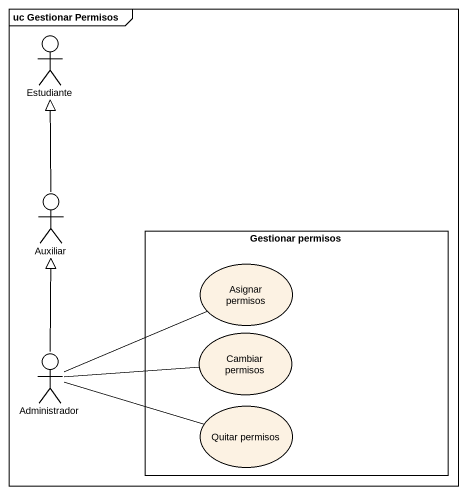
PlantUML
@startuml
mainframe uc Gestionar Permisos
actor Estudiante
actor Auxiliar
rectangle "Gestionar permisos" as Gestionar_permisos {
  usecase "Asignar permisos" as Asignar_permisos
  usecase "Cambiar permisos" as Cambiar_permisos
  usecase "Quitar permisos" as Quitar_permisos
}
actor Administrador
Auxiliar -up-|> Estudiante
Administrador -up-|> Auxiliar
Administrador -right- Asignar_permisos
Administrador -right- Cambiar_permisos
Administrador -right- Quitar_permisos
@enduml
